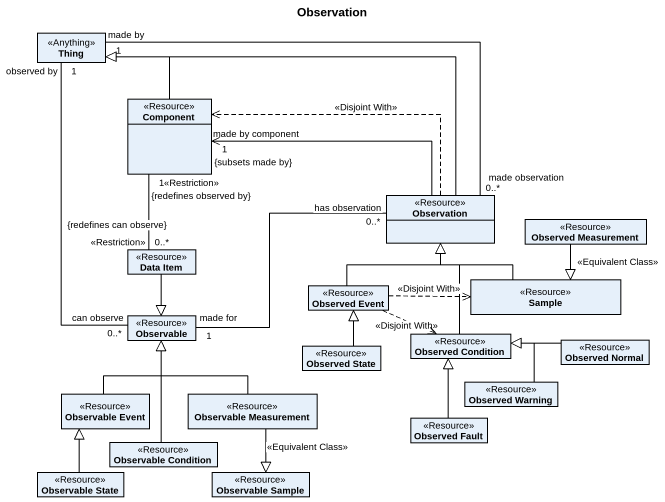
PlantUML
@startuml
title Observation
hide circle
hide empty members
class Thing <<Anything>>
class "Component" as Component_ <<Resource>>
class Observation <<Resource>>
class "Observed Measurement" as Observed_Measurement <<Resource>>
class "Data Item" as Data_Item <<Resource>>
class "Observed Event" as Observed_Event <<Resource>>
class Sample <<Resource>>
class Observable <<Resource>>
class "Observed State" as Observed_State <<Resource>>
class "Observed Condition" as Observed_Condition <<Resource>>
class "Observed Normal" as Observed_Normal <<Resource>>
class "Observable Event" as Observable_Event <<Resource>>
class "Observable Measurement" as Observable_Measurement <<Resource>>
class "Observed Warning" as Observed_Warning <<Resource>>
class "Observed Fault" as Observed_Fault <<Resource>>
class "Observable State" as Observable_State <<Resource>>
class "Observable Condition" as Observable_Condition <<Resource>>
class "Observable Sample" as Observable_Sample <<Resource>>
Thing "made by\n1" -right- "made observation\n0..*" Observation
Thing "observed by\n1" -- "can observe\n0..*" Observable
Component_ -up-|> Thing
Component_ "1\n<<Restriction>>\n{redefines observed by}" -- "0..*\n<<Restriction>>\n{redefines can observe}" Data_Item
Observation -left-|> Thing
Observation -left-> "made by component\n1\n{subsets made by}" Component_
Observation .left.> Component_ : <<Disjoint With>>
Observed_Measurement --|> Sample : <<Equivalent Class>>
Data_Item --|> Observable
Observed_Event -up-|> Observation
Observed_Event .right.> Sample : <<Disjoint With>>
Observed_Event .right.> Observed_Condition : <<Disjoint With>>
Sample -up-|> Observation
Observable "made for\n1" -right- "has observation\n0..*" Observation
Observed_State -up-|> Observed_Event
Observed_Condition -up-|> Observation
Observed_Normal -left-|> Observed_Condition
Observable_Event -up-|> Observable
Observable_Measurement -up-|> Observable
Observable_Measurement --|> Observable_Sample : <<Equivalent Class>>
Observed_Warning -up-|> Observed_Condition
Observed_Fault -up-|> Observed_Condition
Observable_State -up-|> Observable_Event
Observable_Condition -up-|> Observable
@enduml
